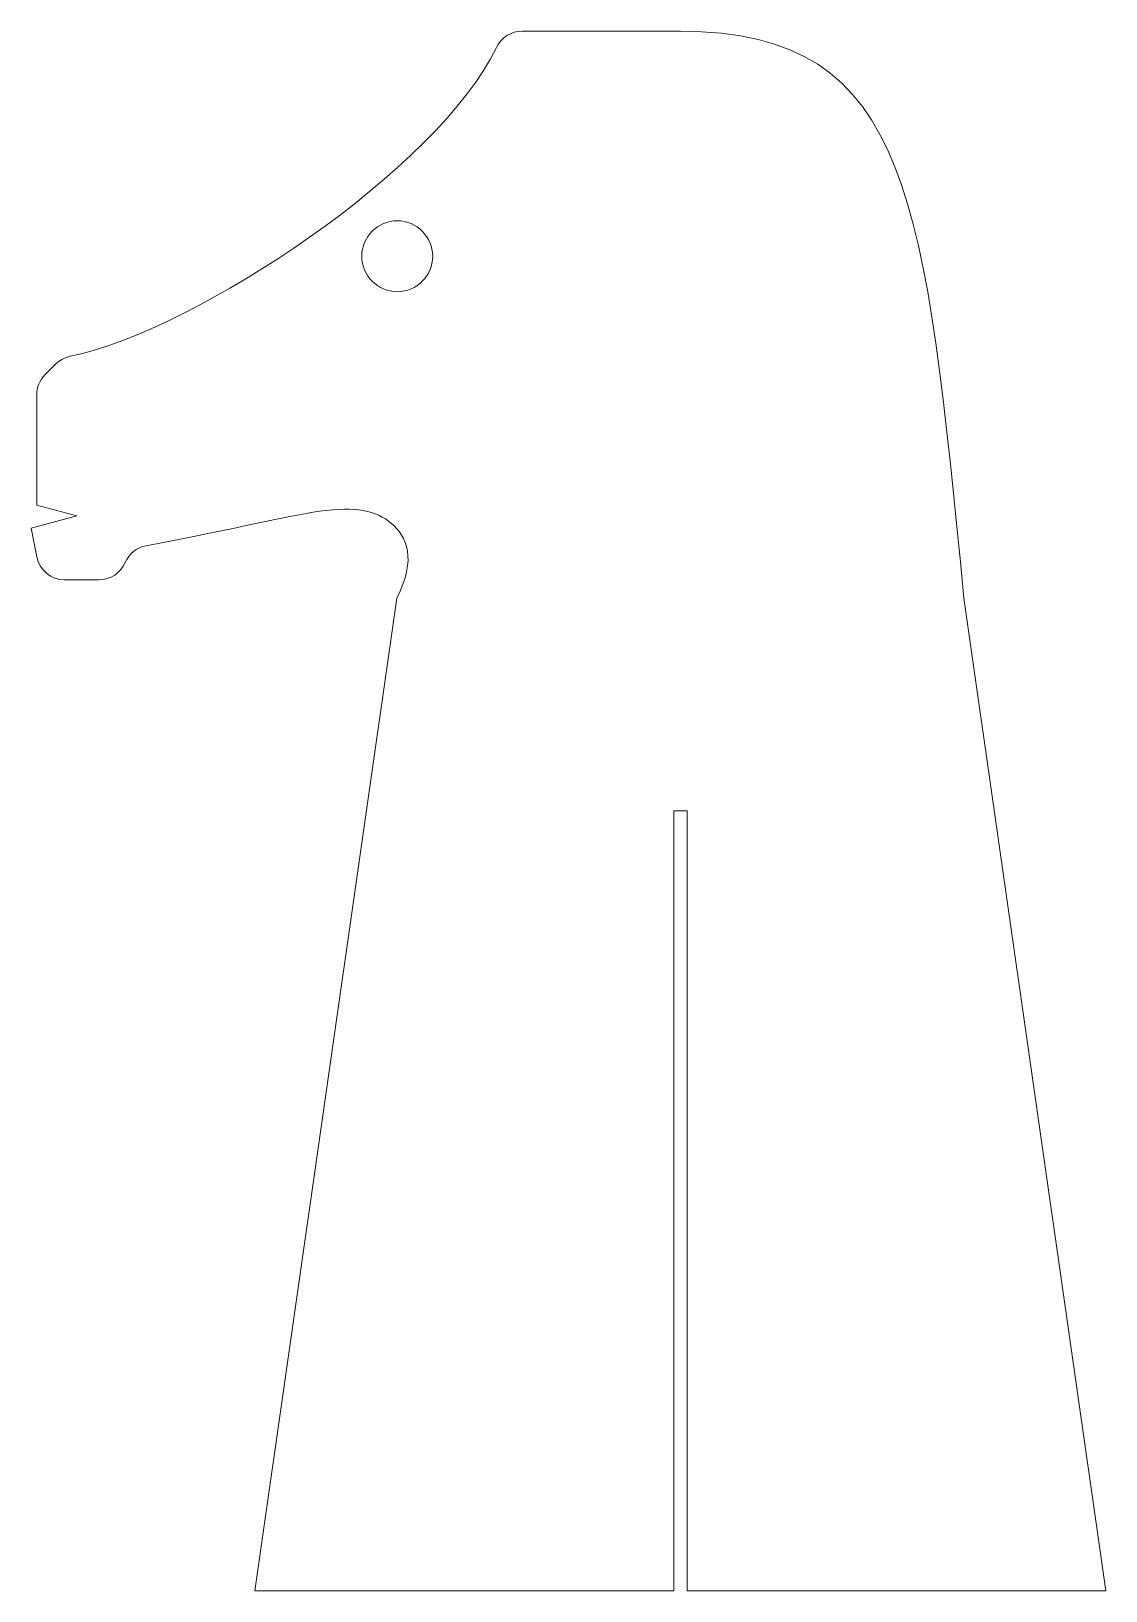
# Model space of a CAD drawing. Header units: inches. Extents: x -1.5 to 9.9, y -0.7 to 15.8.
import ezdxf

# ---------------------------------------------------------------- set-up
doc = ezdxf.new("R2010")
doc.units = ezdxf.units.IN
doc.header["$MEASUREMENT"] = 0
doc.layers.add('VISIBLE', color=7, linetype='Continuous', lineweight=0)

msp = doc.modelspace()

# ---------------------------------------------------------------- linework, layer by layer
at = {"layer": 'VISIBLE'}
for p, q in [((3.692, 15.757), (5.366, 15.757)), ((-1.355, 12.121), (-1.239, 12.236)), ((-1.443, 10.743), (-1.443, 11.909)), ((-1.019, 10.629), (-1.443, 10.743)), ((-1.501, 10.5), (-1.019, 10.629)), ((-1.442, 10.196), (-1.501, 10.5)), ((-0.783, 9.953), (-1.147, 9.953)), ((0.866, -0.743), (2.366, 9.757)), ((8.366, 9.757), (9.866, -0.743)), ((5.295, 7.507), (5.437, 7.507)), ((5.295, -0.743), (5.295, 7.507)), ((5.437, 7.507), (5.437, -0.743)), ((5.295, -0.743), (0.866, -0.743)), ((9.866, -0.743), (5.437, -0.743))]:
    msp.add_line(p, q, dxfattribs=at)
msp.add_circle((2.371, 13.376), 0.375, dxfattribs=at)
for centre, start, end in [((3.692, 15.457), 90, 154.6009), ((-1.027, 12.024), 101.6722, 135), ((-1.143, 11.909), 135, 180), ((-0.231, 10.018), 100.6554, 156.9409), ((-1.147, 10.253), 191.0397, 270), ((-0.783, 10.253), 270, 336.9409)]:
    msp.add_arc(centre, 0.3, start, end, dxfattribs=at)
for points in [[(5.366, 15.757), (7.837, 15.757), (7.947, 13.93), (8.366, 9.757)], [(-1.088, 12.318), (0.259, 12.596), (2.813, 14.307), (3.421, 15.586)]]:
    msp.add_open_spline(points, degree=3, dxfattribs=at)
msp.add_open_spline([(2.366, 9.757), (2.58, 10.177), (2.366, 10.646), (1.724, 10.768), (0.703, 10.499), (-0.286, 10.313)], degree=3, knots=[-3, -3, -3, -3, -2, -1, -0.064313, -0.064313, -0.064313, -0.064313], dxfattribs=at)

doc.saveas('drawing.dxf')
